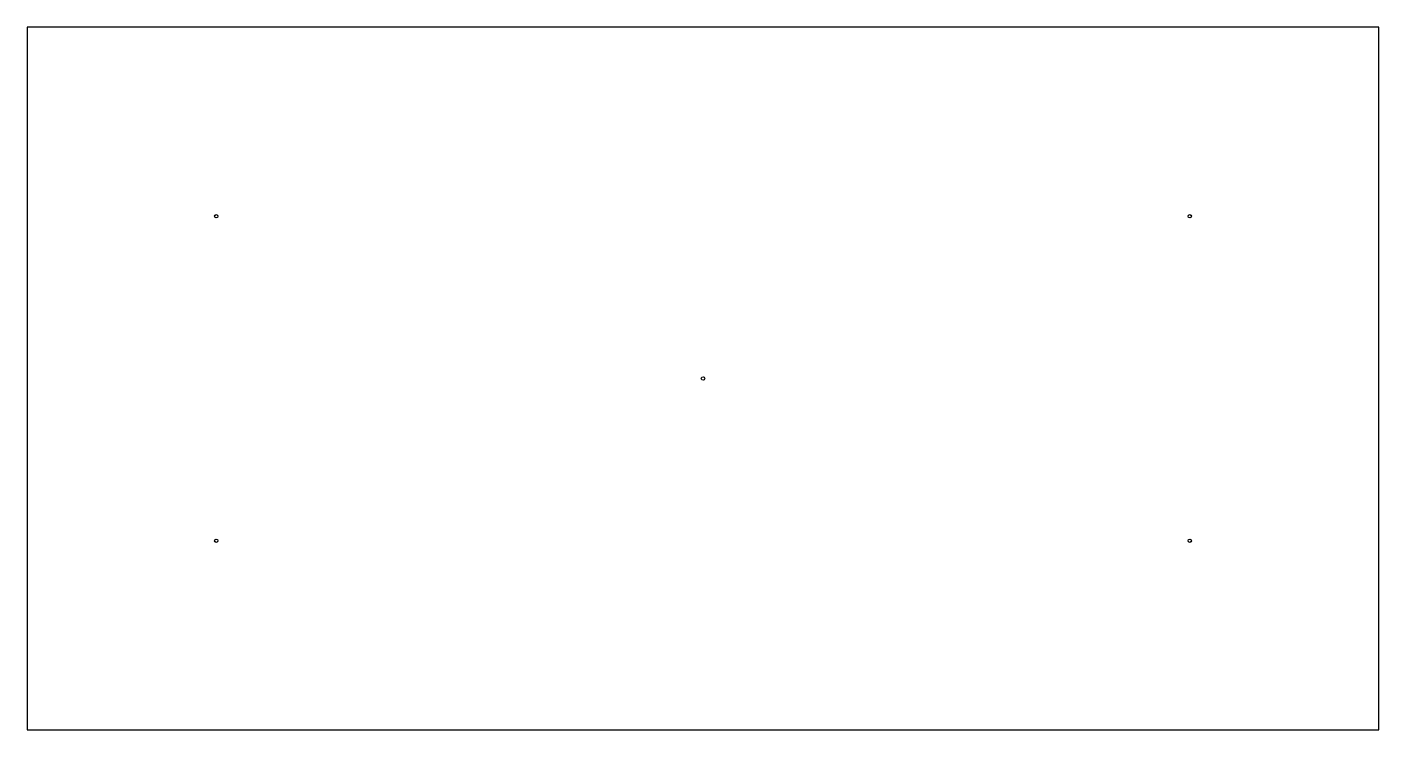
# Model space of a CAD drawing. Header units: inches. Extents: x -25 to 25, y -13 to 13.
import ezdxf

# ---------------------------------------------------------------- set-up
doc = ezdxf.new("R2010")
doc.units = ezdxf.units.IN
doc.header["$MEASUREMENT"] = 0

msp = doc.modelspace()

# ---------------------------------------------------------------- linework, layer by layer
at = {"color": 7, "linetype": 'Continuous', "lineweight": 25}
for p, q in [((-25, 13), (-25, -13)), ((25, 13), (-25, 13)), ((25, -13), (25, 13)), ((-25, -13), (25, -13))]:
    msp.add_line(p, q, dxfattribs=at)
for centre in [(-18, 6), (18, 6), (0, 0), (-18, -6), (18, -6)]:
    msp.add_circle(centre, 0.0625, dxfattribs=at)

doc.saveas('drawing.dxf')
